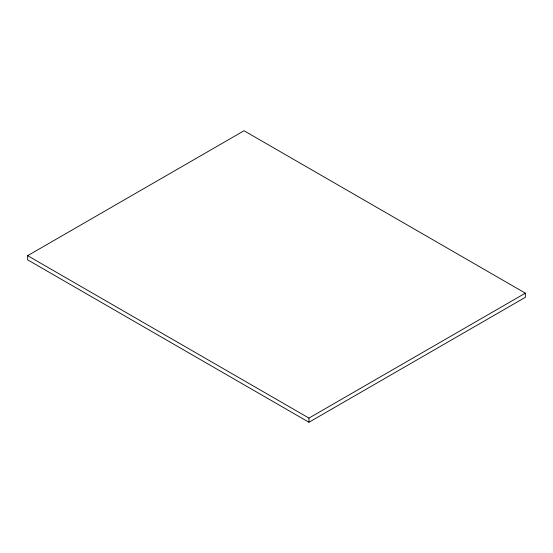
<?xml version="1.0" encoding="UTF-8"?>
<svg xmlns="http://www.w3.org/2000/svg" width="553" height="553" viewBox="0 0 553 553"><rect width="100%" height="100%" fill="white"/><g stroke="black" fill="none" stroke-linecap="round" stroke-linejoin="round"><path stroke-width="0.83" d="M27.65 255.68L244.039 130.743L525.35 293.159L525.35 297.32L308.961 422.257L27.65 259.841L27.65 255.68L308.961 418.089L525.35 293.159M308.961 418.089L308.961 422.257"/></g></svg>
